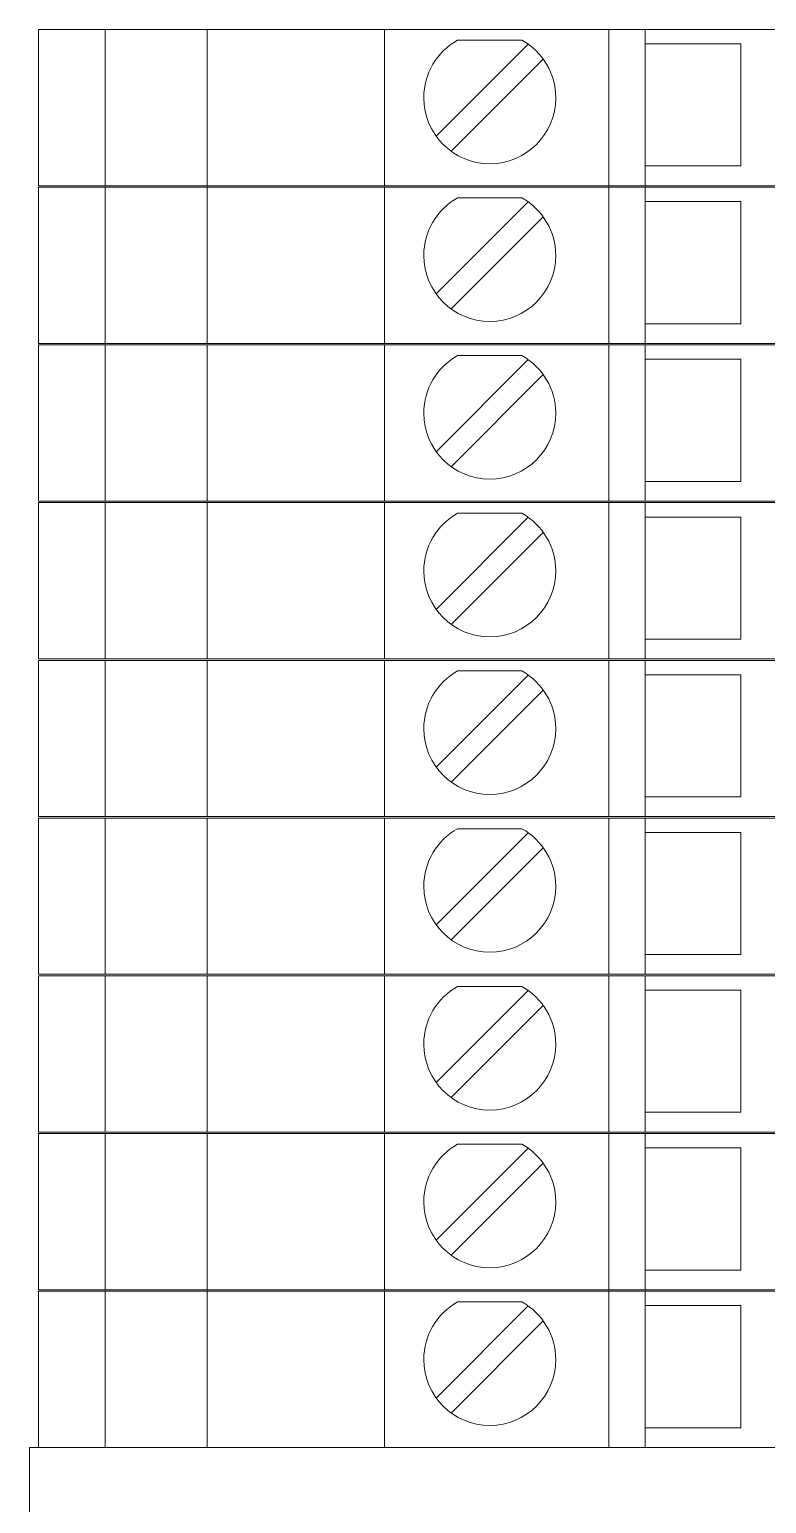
# Model space of a CAD drawing. Header units: millimetres. Extents: x 4962 to 7449, y 754 to 2938.
# Drawn here: x 5322.49 to 5346.79, y 1514.64 to 1563.24 of the extents above; entities that cross this region are included whole.
import ezdxf

# ---------------------------------------------------------------- set-up
doc = ezdxf.new("R2010")
doc.units = ezdxf.units.MM
doc.layers.add('000-PI-Oprema', color=30, linetype='Continuous', lineweight=5)
doc.layers.add('000-PI-ORMAR', color=2, linetype='Continuous')

msp = doc.modelspace()

# ---------------------------------------------------------------- linework, layer by layer
at = {"color": 0, "linetype": 'ByBlock', "lineweight": 0, "ltscale": 0.25}
msp.add_lwpolyline([(5322.492, 1516.493), (5322.492, 1509.143), (5371.092, 1509.143), (5371.092, 1516.493), (5322.492, 1516.493)], dxfattribs=at)
at = {"layer": '000-PI-Oprema', "color": 0, "linetype": 'ByBlock', "lineweight": 0}
for p, q in [((5322.492, 1516.493), (5322.492, 1509.143)), ((5371.092, 1516.493), (5322.492, 1516.493))]:
    msp.add_line(p, q, dxfattribs=at)
at = {"layer": '000-PI-ORMAR', "color": 0, "linetype": 'ByBlock', "lineweight": 0}
for p, q in [((5322.792, 1563.243), (5322.792, 1563.243)), ((5324.992, 1563.243), (5322.792, 1563.243)), ((5322.792, 1563.243), (5322.792, 1558.093)), ((5324.992, 1563.243), (5324.992, 1563.243)), ((5324.992, 1563.243), (5326.584, 1563.243)), ((5324.992, 1563.243), (5324.992, 1558.093)), ((5326.584, 1563.243), (5328.726, 1563.243)), ((5327.042, 1563.243), (5327.042, 1563.243)), ((5328.353, 1563.243), (5328.353, 1558.093)), ((5329.11, 1563.243), (5328.726, 1563.243)), ((5331.618, 1563.243), (5329.11, 1563.243)), ((5329.292, 1563.243), (5329.292, 1563.243)), ((5330.792, 1563.243), (5330.792, 1563.243)), ((5331.618, 1563.243), (5334.192, 1563.243)), ((5331.942, 1563.243), (5331.942, 1563.243)), ((5334.192, 1563.243), (5341.592, 1563.243)), ((5334.192, 1563.243), (5334.192, 1558.093)), ((5336.992, 1563.243), (5336.992, 1563.243)), ((5341.592, 1563.243), (5342.792, 1563.243)), ((5341.592, 1563.243), (5341.592, 1558.093)), ((5342.792, 1563.243), (5342.792, 1563.243)), ((5342.792, 1563.243), (5350.792, 1563.243)), ((5342.792, 1563.243), (5342.792, 1558.093)), ((5338.937, 1562.759), (5335.902, 1559.723)), ((5336.608, 1562.893), (5336.608, 1562.893)), ((5338.726, 1562.893), (5336.608, 1562.893)), ((5338.726, 1562.893), (5338.726, 1562.893)), ((5338.937, 1562.759), (5338.937, 1562.759)), ((5342.792, 1562.768), (5345.942, 1562.768)), ((5342.792, 1562.768), (5342.792, 1562.768)), ((5345.942, 1562.768), (5345.942, 1558.743)), ((5345.942, 1562.768), (5345.942, 1562.768)), ((5336.397, 1559.228), (5339.432, 1562.264)), ((5339.432, 1562.264), (5339.432, 1562.264)), ((5341.592, 1562.293), (5341.592, 1559.693)), ((5341.592, 1562.293), (5341.592, 1562.293)), ((5335.902, 1559.723), (5335.902, 1559.723)), ((5341.592, 1559.693), (5341.592, 1559.693)), ((5336.397, 1559.228), (5336.397, 1559.228)), ((5345.942, 1558.743), (5342.792, 1558.743)), ((5342.792, 1558.743), (5342.792, 1558.743)), ((5345.942, 1558.743), (5345.942, 1558.743)), ((5324.992, 1558.093), (5322.792, 1558.093)), ((5322.792, 1558.093), (5322.792, 1558.093)), ((5324.992, 1558.093), (5326.584, 1558.093)), ((5324.992, 1558.093), (5324.992, 1558.093)), ((5326.584, 1558.093), (5328.726, 1558.093)), ((5327.042, 1558.093), (5327.042, 1558.093)), ((5328.726, 1558.093), (5329.11, 1558.093)), ((5329.11, 1558.093), (5331.618, 1558.093)), ((5329.292, 1558.093), (5329.292, 1558.093)), ((5331.618, 1558.093), (5334.192, 1558.093)), ((5331.942, 1558.093), (5331.942, 1558.093)), ((5334.192, 1558.093), (5341.592, 1558.093)), ((5336.992, 1558.093), (5336.992, 1558.093)), ((5341.592, 1558.093), (5342.792, 1558.093)), ((5342.792, 1558.093), (5350.792, 1558.093)), ((5342.792, 1558.093), (5342.792, 1558.093)), ((5322.792, 1558.043), (5322.792, 1558.043)), ((5324.992, 1558.043), (5322.792, 1558.043)), ((5322.792, 1558.043), (5322.792, 1552.893)), ((5324.992, 1558.043), (5324.992, 1558.043)), ((5324.992, 1558.043), (5326.584, 1558.043)), ((5324.992, 1558.043), (5324.992, 1552.893)), ((5326.584, 1558.043), (5328.726, 1558.043)), ((5327.042, 1558.043), (5327.042, 1558.043)), ((5328.353, 1558.043), (5328.353, 1552.893)), ((5329.11, 1558.043), (5328.726, 1558.043)), ((5331.618, 1558.043), (5329.11, 1558.043)), ((5329.292, 1558.043), (5329.292, 1558.043)), ((5330.792, 1558.043), (5330.792, 1558.043)), ((5331.618, 1558.043), (5334.192, 1558.043)), ((5331.942, 1558.043), (5331.942, 1558.043)), ((5334.192, 1558.043), (5341.592, 1558.043)), ((5334.192, 1558.043), (5334.192, 1552.893)), ((5336.608, 1557.693), (5336.608, 1557.693)), ((5338.726, 1557.693), (5336.608, 1557.693)), ((5336.992, 1558.043), (5336.992, 1558.043)), ((5338.726, 1557.693), (5338.726, 1557.693)), ((5341.592, 1558.043), (5342.792, 1558.043)), ((5341.592, 1558.043), (5341.592, 1552.893)), ((5342.792, 1558.043), (5342.792, 1558.043)), ((5342.792, 1558.043), (5350.792, 1558.043)), ((5342.792, 1558.043), (5342.792, 1552.893)), ((5338.937, 1557.559), (5335.902, 1554.523)), ((5338.937, 1557.559), (5338.937, 1557.559)), ((5342.792, 1557.568), (5345.942, 1557.568)), ((5342.792, 1557.568), (5342.792, 1557.568)), ((5345.942, 1557.568), (5345.942, 1553.543)), ((5345.942, 1557.568), (5345.942, 1557.568)), ((5336.397, 1554.028), (5339.432, 1557.064)), ((5339.432, 1557.064), (5339.432, 1557.064)), ((5341.592, 1557.093), (5341.592, 1554.493)), ((5341.592, 1557.093), (5341.592, 1557.093)), ((5335.902, 1554.523), (5335.902, 1554.523)), ((5341.592, 1554.493), (5341.592, 1554.493)), ((5336.397, 1554.028), (5336.397, 1554.028)), ((5345.942, 1553.543), (5342.792, 1553.543)), ((5342.792, 1553.543), (5342.792, 1553.543)), ((5345.942, 1553.543), (5345.942, 1553.543)), ((5324.992, 1552.893), (5322.792, 1552.893)), ((5322.792, 1552.893), (5322.792, 1552.893)), ((5322.792, 1552.843), (5322.792, 1552.843)), ((5324.992, 1552.843), (5322.792, 1552.843)), ((5322.792, 1552.843), (5322.792, 1547.693)), ((5324.992, 1552.893), (5326.584, 1552.893)), ((5324.992, 1552.893), (5324.992, 1552.893)), ((5324.992, 1552.843), (5324.992, 1552.843)), ((5324.992, 1552.843), (5326.584, 1552.843)), ((5324.992, 1552.843), (5324.992, 1547.693)), ((5326.584, 1552.893), (5328.726, 1552.893)), ((5326.584, 1552.843), (5328.726, 1552.843)), ((5327.042, 1552.893), (5327.042, 1552.893)), ((5327.042, 1552.843), (5327.042, 1552.843)), ((5328.353, 1552.843), (5328.353, 1547.693)), ((5328.726, 1552.893), (5329.11, 1552.893)), ((5329.11, 1552.843), (5328.726, 1552.843)), ((5329.11, 1552.893), (5331.618, 1552.893)), ((5331.618, 1552.843), (5329.11, 1552.843)), ((5329.292, 1552.893), (5329.292, 1552.893)), ((5329.292, 1552.843), (5329.292, 1552.843)), ((5330.792, 1552.843), (5330.792, 1552.843)), ((5331.618, 1552.893), (5334.192, 1552.893)), ((5331.618, 1552.843), (5334.192, 1552.843)), ((5331.942, 1552.893), (5331.942, 1552.893)), ((5331.942, 1552.843), (5331.942, 1552.843)), ((5334.192, 1552.893), (5341.592, 1552.893)), ((5334.192, 1552.843), (5341.592, 1552.843)), ((5334.192, 1552.843), (5334.192, 1547.693)), ((5336.992, 1552.893), (5336.992, 1552.893)), ((5336.992, 1552.843), (5336.992, 1552.843)), ((5341.592, 1552.893), (5342.792, 1552.893)), ((5341.592, 1552.843), (5342.792, 1552.843)), ((5341.592, 1552.843), (5341.592, 1547.693)), ((5342.792, 1552.893), (5350.792, 1552.893)), ((5342.792, 1552.893), (5342.792, 1552.893)), ((5342.792, 1552.843), (5342.792, 1552.843)), ((5342.792, 1552.843), (5350.792, 1552.843)), ((5342.792, 1552.843), (5342.792, 1547.693)), ((5338.937, 1552.359), (5335.902, 1549.323)), ((5336.608, 1552.493), (5336.608, 1552.493)), ((5338.726, 1552.493), (5336.608, 1552.493)), ((5338.726, 1552.493), (5338.726, 1552.493)), ((5338.937, 1552.359), (5338.937, 1552.359)), ((5342.792, 1552.368), (5345.942, 1552.368)), ((5342.792, 1552.368), (5342.792, 1552.368)), ((5345.942, 1552.368), (5345.942, 1548.343)), ((5345.942, 1552.368), (5345.942, 1552.368)), ((5336.397, 1548.828), (5339.432, 1551.864)), ((5339.432, 1551.864), (5339.432, 1551.864)), ((5341.592, 1551.893), (5341.592, 1549.293)), ((5341.592, 1551.893), (5341.592, 1551.893)), ((5335.902, 1549.323), (5335.902, 1549.323)), ((5341.592, 1549.293), (5341.592, 1549.293)), ((5336.397, 1548.828), (5336.397, 1548.828)), ((5345.942, 1548.343), (5342.792, 1548.343)), ((5342.792, 1548.343), (5342.792, 1548.343)), ((5345.942, 1548.343), (5345.942, 1548.343)), ((5324.992, 1547.693), (5322.792, 1547.693)), ((5322.792, 1547.693), (5322.792, 1547.693)), ((5322.792, 1547.643), (5322.792, 1547.643)), ((5324.992, 1547.643), (5322.792, 1547.643)), ((5322.792, 1547.643), (5322.792, 1542.493)), ((5324.992, 1547.693), (5326.584, 1547.693)), ((5324.992, 1547.693), (5324.992, 1547.693)), ((5324.992, 1547.643), (5324.992, 1547.643)), ((5324.992, 1547.643), (5326.584, 1547.643)), ((5324.992, 1547.643), (5324.992, 1542.493)), ((5326.584, 1547.693), (5328.726, 1547.693)), ((5326.584, 1547.643), (5328.726, 1547.643)), ((5327.042, 1547.693), (5327.042, 1547.693)), ((5327.042, 1547.643), (5327.042, 1547.643)), ((5328.353, 1547.643), (5328.353, 1542.493)), ((5328.726, 1547.693), (5329.11, 1547.693)), ((5329.11, 1547.643), (5328.726, 1547.643)), ((5329.11, 1547.693), (5331.618, 1547.693)), ((5331.618, 1547.643), (5329.11, 1547.643)), ((5329.292, 1547.693), (5329.292, 1547.693)), ((5329.292, 1547.643), (5329.292, 1547.643)), ((5330.792, 1547.643), (5330.792, 1547.643)), ((5331.618, 1547.693), (5334.192, 1547.693)), ((5331.618, 1547.643), (5334.192, 1547.643)), ((5331.942, 1547.693), (5331.942, 1547.693)), ((5331.942, 1547.643), (5331.942, 1547.643)), ((5334.192, 1547.693), (5341.592, 1547.693)), ((5334.192, 1547.643), (5341.592, 1547.643)), ((5334.192, 1547.643), (5334.192, 1542.493)), ((5336.992, 1547.693), (5336.992, 1547.693)), ((5336.992, 1547.643), (5336.992, 1547.643)), ((5341.592, 1547.693), (5342.792, 1547.693)), ((5341.592, 1547.643), (5342.792, 1547.643)), ((5341.592, 1547.643), (5341.592, 1542.493)), ((5342.792, 1547.693), (5350.792, 1547.693)), ((5342.792, 1547.693), (5342.792, 1547.693)), ((5342.792, 1547.643), (5342.792, 1547.643)), ((5342.792, 1547.643), (5350.792, 1547.643)), ((5342.792, 1547.643), (5342.792, 1542.493)), ((5338.937, 1547.159), (5335.902, 1544.123)), ((5336.608, 1547.293), (5336.608, 1547.293)), ((5338.726, 1547.293), (5336.608, 1547.293)), ((5338.726, 1547.293), (5338.726, 1547.293)), ((5338.937, 1547.159), (5338.937, 1547.159)), ((5342.792, 1547.168), (5345.942, 1547.168)), ((5342.792, 1547.168), (5342.792, 1547.168)), ((5345.942, 1547.168), (5345.942, 1543.143)), ((5345.942, 1547.168), (5345.942, 1547.168)), ((5336.397, 1543.628), (5339.432, 1546.664)), ((5339.432, 1546.664), (5339.432, 1546.664)), ((5341.592, 1546.693), (5341.592, 1544.093)), ((5341.592, 1546.693), (5341.592, 1546.693)), ((5335.902, 1544.123), (5335.902, 1544.123)), ((5341.592, 1544.093), (5341.592, 1544.093)), ((5336.397, 1543.628), (5336.397, 1543.628)), ((5345.942, 1543.143), (5342.792, 1543.143)), ((5342.792, 1543.143), (5342.792, 1543.143)), ((5345.942, 1543.143), (5345.942, 1543.143)), ((5324.992, 1542.493), (5322.792, 1542.493)), ((5322.792, 1542.493), (5322.792, 1542.493)), ((5322.792, 1542.443), (5322.792, 1542.443)), ((5324.992, 1542.443), (5322.792, 1542.443)), ((5322.792, 1542.443), (5322.792, 1537.293)), ((5324.992, 1542.493), (5326.584, 1542.493)), ((5324.992, 1542.493), (5324.992, 1542.493)), ((5324.992, 1542.443), (5324.992, 1542.443)), ((5324.992, 1542.443), (5326.584, 1542.443)), ((5324.992, 1542.443), (5324.992, 1537.293)), ((5326.584, 1542.493), (5328.726, 1542.493)), ((5326.584, 1542.443), (5328.726, 1542.443)), ((5327.042, 1542.493), (5327.042, 1542.493)), ((5327.042, 1542.443), (5327.042, 1542.443)), ((5328.353, 1542.443), (5328.353, 1537.293)), ((5328.726, 1542.493), (5329.11, 1542.493)), ((5329.11, 1542.443), (5328.726, 1542.443)), ((5329.11, 1542.493), (5331.618, 1542.493)), ((5331.618, 1542.443), (5329.11, 1542.443)), ((5329.292, 1542.493), (5329.292, 1542.493)), ((5329.292, 1542.443), (5329.292, 1542.443)), ((5330.792, 1542.443), (5330.792, 1542.443)), ((5331.618, 1542.493), (5334.192, 1542.493)), ((5331.618, 1542.443), (5334.192, 1542.443)), ((5331.942, 1542.493), (5331.942, 1542.493)), ((5331.942, 1542.443), (5331.942, 1542.443)), ((5334.192, 1542.493), (5341.592, 1542.493)), ((5334.192, 1542.443), (5341.592, 1542.443)), ((5334.192, 1542.443), (5334.192, 1537.293)), ((5336.608, 1542.093), (5336.608, 1542.093)), ((5338.726, 1542.093), (5336.608, 1542.093)), ((5336.992, 1542.493), (5336.992, 1542.493)), ((5336.992, 1542.443), (5336.992, 1542.443)), ((5338.726, 1542.093), (5338.726, 1542.093)), ((5341.592, 1542.493), (5342.792, 1542.493)), ((5341.592, 1542.443), (5342.792, 1542.443)), ((5341.592, 1542.443), (5341.592, 1537.293)), ((5342.792, 1542.493), (5350.792, 1542.493)), ((5342.792, 1542.493), (5342.792, 1542.493)), ((5342.792, 1542.443), (5342.792, 1542.443)), ((5342.792, 1542.443), (5350.792, 1542.443)), ((5342.792, 1542.443), (5342.792, 1537.293)), ((5338.937, 1541.959), (5335.902, 1538.923)), ((5338.937, 1541.959), (5338.937, 1541.959)), ((5342.792, 1541.968), (5345.942, 1541.968)), ((5342.792, 1541.968), (5342.792, 1541.968)), ((5345.942, 1541.968), (5345.942, 1537.943)), ((5345.942, 1541.968), (5345.942, 1541.968)), ((5336.397, 1538.428), (5339.432, 1541.464)), ((5339.432, 1541.464), (5339.432, 1541.464)), ((5341.592, 1541.493), (5341.592, 1538.893)), ((5341.592, 1541.493), (5341.592, 1541.493)), ((5335.902, 1538.923), (5335.902, 1538.923)), ((5341.592, 1538.893), (5341.592, 1538.893)), ((5336.397, 1538.428), (5336.397, 1538.428)), ((5345.942, 1537.943), (5342.792, 1537.943)), ((5342.792, 1537.943), (5342.792, 1537.943)), ((5345.942, 1537.943), (5345.942, 1537.943)), ((5324.992, 1537.293), (5322.792, 1537.293)), ((5322.792, 1537.293), (5322.792, 1537.293)), ((5322.792, 1537.243), (5322.792, 1537.243)), ((5324.992, 1537.243), (5322.792, 1537.243)), ((5322.792, 1537.243), (5322.792, 1532.093)), ((5324.992, 1537.293), (5326.584, 1537.293)), ((5324.992, 1537.293), (5324.992, 1537.293)), ((5324.992, 1537.243), (5324.992, 1537.243)), ((5324.992, 1537.243), (5326.584, 1537.243)), ((5324.992, 1537.243), (5324.992, 1532.093)), ((5326.584, 1537.293), (5328.726, 1537.293)), ((5326.584, 1537.243), (5328.726, 1537.243)), ((5327.042, 1537.293), (5327.042, 1537.293)), ((5327.042, 1537.243), (5327.042, 1537.243)), ((5328.353, 1537.243), (5328.353, 1532.093)), ((5328.726, 1537.293), (5329.11, 1537.293)), ((5329.11, 1537.243), (5328.726, 1537.243)), ((5329.11, 1537.293), (5331.618, 1537.293)), ((5331.618, 1537.243), (5329.11, 1537.243)), ((5329.292, 1537.293), (5329.292, 1537.293)), ((5329.292, 1537.243), (5329.292, 1537.243)), ((5330.792, 1537.243), (5330.792, 1537.243)), ((5331.618, 1537.293), (5334.192, 1537.293)), ((5331.618, 1537.243), (5334.192, 1537.243)), ((5331.942, 1537.293), (5331.942, 1537.293)), ((5331.942, 1537.243), (5331.942, 1537.243)), ((5334.192, 1537.293), (5341.592, 1537.293)), ((5334.192, 1537.243), (5341.592, 1537.243)), ((5334.192, 1537.243), (5334.192, 1532.093)), ((5336.992, 1537.293), (5336.992, 1537.293)), ((5336.992, 1537.243), (5336.992, 1537.243)), ((5341.592, 1537.293), (5342.792, 1537.293)), ((5341.592, 1537.243), (5342.792, 1537.243)), ((5341.592, 1537.243), (5341.592, 1532.093)), ((5342.792, 1537.293), (5350.792, 1537.293)), ((5342.792, 1537.293), (5342.792, 1537.293)), ((5342.792, 1537.243), (5342.792, 1537.243)), ((5342.792, 1537.243), (5350.792, 1537.243)), ((5342.792, 1537.243), (5342.792, 1532.093)), ((5338.937, 1536.759), (5335.902, 1533.723)), ((5336.608, 1536.893), (5336.608, 1536.893)), ((5338.726, 1536.893), (5336.608, 1536.893)), ((5338.726, 1536.893), (5338.726, 1536.893)), ((5338.937, 1536.759), (5338.937, 1536.759)), ((5342.792, 1536.768), (5345.942, 1536.768)), ((5342.792, 1536.768), (5342.792, 1536.768)), ((5345.942, 1536.768), (5345.942, 1532.743)), ((5345.942, 1536.768), (5345.942, 1536.768)), ((5336.397, 1533.228), (5339.432, 1536.264)), ((5339.432, 1536.264), (5339.432, 1536.264)), ((5341.592, 1536.293), (5341.592, 1533.693)), ((5341.592, 1536.293), (5341.592, 1536.293)), ((5335.902, 1533.723), (5335.902, 1533.723)), ((5341.592, 1533.693), (5341.592, 1533.693)), ((5336.397, 1533.228), (5336.397, 1533.228)), ((5345.942, 1532.743), (5342.792, 1532.743)), ((5342.792, 1532.743), (5342.792, 1532.743)), ((5345.942, 1532.743), (5345.942, 1532.743)), ((5324.992, 1532.093), (5322.792, 1532.093)), ((5322.792, 1532.093), (5322.792, 1532.093)), ((5322.792, 1532.043), (5322.792, 1532.043)), ((5324.992, 1532.043), (5322.792, 1532.043)), ((5322.792, 1532.043), (5322.792, 1526.893)), ((5324.992, 1532.093), (5326.584, 1532.093)), ((5324.992, 1532.093), (5324.992, 1532.093)), ((5324.992, 1532.043), (5324.992, 1532.043)), ((5324.992, 1532.043), (5326.584, 1532.043)), ((5324.992, 1532.043), (5324.992, 1526.893)), ((5326.584, 1532.093), (5328.726, 1532.093)), ((5326.584, 1532.043), (5328.726, 1532.043)), ((5327.042, 1532.093), (5327.042, 1532.093)), ((5327.042, 1532.043), (5327.042, 1532.043)), ((5328.353, 1532.043), (5328.353, 1526.893)), ((5328.726, 1532.093), (5329.11, 1532.093)), ((5329.11, 1532.043), (5328.726, 1532.043)), ((5329.11, 1532.093), (5331.618, 1532.093)), ((5331.618, 1532.043), (5329.11, 1532.043)), ((5329.292, 1532.093), (5329.292, 1532.093)), ((5329.292, 1532.043), (5329.292, 1532.043)), ((5330.792, 1532.043), (5330.792, 1532.043)), ((5331.618, 1532.093), (5334.192, 1532.093)), ((5331.618, 1532.043), (5334.192, 1532.043)), ((5331.942, 1532.093), (5331.942, 1532.093)), ((5331.942, 1532.043), (5331.942, 1532.043)), ((5334.192, 1532.093), (5341.592, 1532.093)), ((5334.192, 1532.043), (5341.592, 1532.043)), ((5334.192, 1532.043), (5334.192, 1526.893)), ((5336.992, 1532.093), (5336.992, 1532.093)), ((5336.992, 1532.043), (5336.992, 1532.043)), ((5341.592, 1532.093), (5342.792, 1532.093)), ((5341.592, 1532.043), (5342.792, 1532.043)), ((5341.592, 1532.043), (5341.592, 1526.893)), ((5342.792, 1532.093), (5350.792, 1532.093)), ((5342.792, 1532.093), (5342.792, 1532.093)), ((5342.792, 1532.043), (5342.792, 1532.043)), ((5342.792, 1532.043), (5350.792, 1532.043)), ((5342.792, 1532.043), (5342.792, 1526.893)), ((5338.937, 1531.559), (5335.902, 1528.523)), ((5336.608, 1531.693), (5336.608, 1531.693)), ((5338.726, 1531.693), (5336.608, 1531.693)), ((5338.726, 1531.693), (5338.726, 1531.693)), ((5338.937, 1531.559), (5338.937, 1531.559)), ((5342.792, 1531.568), (5345.942, 1531.568)), ((5342.792, 1531.568), (5342.792, 1531.568)), ((5345.942, 1531.568), (5345.942, 1527.543)), ((5345.942, 1531.568), (5345.942, 1531.568)), ((5336.397, 1528.028), (5339.432, 1531.064)), ((5339.432, 1531.064), (5339.432, 1531.064)), ((5341.592, 1531.093), (5341.592, 1528.493)), ((5341.592, 1531.093), (5341.592, 1531.093)), ((5335.902, 1528.523), (5335.902, 1528.523)), ((5341.592, 1528.493), (5341.592, 1528.493)), ((5336.397, 1528.028), (5336.397, 1528.028)), ((5345.942, 1527.543), (5342.792, 1527.543)), ((5342.792, 1527.543), (5342.792, 1527.543)), ((5345.942, 1527.543), (5345.942, 1527.543)), ((5324.992, 1526.893), (5322.792, 1526.893)), ((5322.792, 1526.893), (5322.792, 1526.893)), ((5322.792, 1526.843), (5322.792, 1526.843)), ((5324.992, 1526.843), (5322.792, 1526.843)), ((5322.792, 1526.843), (5322.792, 1521.693)), ((5324.992, 1526.893), (5326.584, 1526.893)), ((5324.992, 1526.893), (5324.992, 1526.893)), ((5324.992, 1526.843), (5324.992, 1526.843)), ((5324.992, 1526.843), (5326.584, 1526.843)), ((5324.992, 1526.843), (5324.992, 1521.693)), ((5326.584, 1526.893), (5328.726, 1526.893)), ((5326.584, 1526.843), (5328.726, 1526.843)), ((5327.042, 1526.893), (5327.042, 1526.893)), ((5327.042, 1526.843), (5327.042, 1526.843)), ((5328.353, 1526.843), (5328.353, 1521.693)), ((5328.726, 1526.893), (5329.11, 1526.893)), ((5329.11, 1526.843), (5328.726, 1526.843)), ((5329.11, 1526.893), (5331.618, 1526.893)), ((5331.618, 1526.843), (5329.11, 1526.843)), ((5329.292, 1526.893), (5329.292, 1526.893)), ((5329.292, 1526.843), (5329.292, 1526.843)), ((5330.792, 1526.843), (5330.792, 1526.843)), ((5331.618, 1526.893), (5334.192, 1526.893)), ((5331.618, 1526.843), (5334.192, 1526.843)), ((5331.942, 1526.893), (5331.942, 1526.893)), ((5331.942, 1526.843), (5331.942, 1526.843)), ((5334.192, 1526.893), (5341.592, 1526.893)), ((5334.192, 1526.843), (5341.592, 1526.843)), ((5334.192, 1526.843), (5334.192, 1521.693)), ((5336.992, 1526.893), (5336.992, 1526.893)), ((5336.992, 1526.843), (5336.992, 1526.843)), ((5341.592, 1526.893), (5342.792, 1526.893)), ((5341.592, 1526.843), (5342.792, 1526.843)), ((5341.592, 1526.843), (5341.592, 1521.693)), ((5342.792, 1526.893), (5350.792, 1526.893)), ((5342.792, 1526.893), (5342.792, 1526.893)), ((5342.792, 1526.843), (5342.792, 1526.843)), ((5342.792, 1526.843), (5350.792, 1526.843)), ((5342.792, 1526.843), (5342.792, 1521.693)), ((5338.937, 1526.359), (5335.902, 1523.323)), ((5336.608, 1526.493), (5336.608, 1526.493)), ((5338.726, 1526.493), (5336.608, 1526.493)), ((5338.726, 1526.493), (5338.726, 1526.493)), ((5338.937, 1526.359), (5338.937, 1526.359)), ((5342.792, 1526.368), (5345.942, 1526.368)), ((5342.792, 1526.368), (5342.792, 1526.368)), ((5345.942, 1526.368), (5345.942, 1522.343)), ((5345.942, 1526.368), (5345.942, 1526.368)), ((5336.397, 1522.828), (5339.432, 1525.864)), ((5339.432, 1525.864), (5339.432, 1525.864)), ((5341.592, 1525.893), (5341.592, 1523.293)), ((5341.592, 1525.893), (5341.592, 1525.893)), ((5335.902, 1523.323), (5335.902, 1523.323)), ((5341.592, 1523.293), (5341.592, 1523.293)), ((5336.397, 1522.828), (5336.397, 1522.828)), ((5345.942, 1522.343), (5342.792, 1522.343)), ((5342.792, 1522.343), (5342.792, 1522.343)), ((5345.942, 1522.343), (5345.942, 1522.343)), ((5324.992, 1521.693), (5322.792, 1521.693)), ((5322.792, 1521.693), (5322.792, 1521.693)), ((5322.792, 1521.643), (5322.792, 1521.643)), ((5324.992, 1521.643), (5322.792, 1521.643)), ((5322.792, 1521.643), (5322.792, 1516.493)), ((5324.992, 1521.693), (5326.584, 1521.693)), ((5324.992, 1521.693), (5324.992, 1521.693)), ((5324.992, 1521.643), (5324.992, 1521.643)), ((5324.992, 1521.643), (5326.584, 1521.643)), ((5324.992, 1521.643), (5324.992, 1516.493)), ((5326.584, 1521.693), (5328.726, 1521.693)), ((5326.584, 1521.643), (5328.726, 1521.643)), ((5327.042, 1521.693), (5327.042, 1521.693)), ((5327.042, 1521.643), (5327.042, 1521.643)), ((5328.353, 1521.643), (5328.353, 1516.493)), ((5328.726, 1521.693), (5329.11, 1521.693)), ((5329.11, 1521.643), (5328.726, 1521.643)), ((5329.11, 1521.693), (5331.618, 1521.693)), ((5331.618, 1521.643), (5329.11, 1521.643)), ((5329.292, 1521.693), (5329.292, 1521.693)), ((5329.292, 1521.643), (5329.292, 1521.643)), ((5330.792, 1521.643), (5330.792, 1521.643)), ((5331.618, 1521.693), (5334.192, 1521.693)), ((5331.618, 1521.643), (5334.192, 1521.643)), ((5331.942, 1521.693), (5331.942, 1521.693)), ((5331.942, 1521.643), (5331.942, 1521.643)), ((5334.192, 1521.693), (5341.592, 1521.693)), ((5334.192, 1521.643), (5341.592, 1521.643)), ((5334.192, 1521.643), (5334.192, 1516.493)), ((5336.992, 1521.693), (5336.992, 1521.693)), ((5336.992, 1521.643), (5336.992, 1521.643)), ((5341.592, 1521.693), (5342.792, 1521.693)), ((5341.592, 1521.643), (5342.792, 1521.643)), ((5341.592, 1521.643), (5341.592, 1516.493)), ((5342.792, 1521.693), (5350.792, 1521.693)), ((5342.792, 1521.693), (5342.792, 1521.693)), ((5342.792, 1521.643), (5342.792, 1521.643)), ((5342.792, 1521.643), (5350.792, 1521.643)), ((5342.792, 1521.643), (5342.792, 1516.493)), ((5338.937, 1521.159), (5335.902, 1518.123)), ((5336.608, 1521.293), (5336.608, 1521.293)), ((5338.726, 1521.293), (5336.608, 1521.293)), ((5338.726, 1521.293), (5338.726, 1521.293)), ((5338.937, 1521.159), (5338.937, 1521.159)), ((5342.792, 1521.168), (5345.942, 1521.168)), ((5342.792, 1521.168), (5342.792, 1521.168)), ((5345.942, 1521.168), (5345.942, 1517.143)), ((5345.942, 1521.168), (5345.942, 1521.168)), ((5341.592, 1520.693), (5341.592, 1518.093)), ((5341.592, 1520.693), (5341.592, 1520.693)), ((5336.397, 1517.628), (5339.432, 1520.664)), ((5339.432, 1520.664), (5339.432, 1520.664)), ((5335.902, 1518.123), (5335.902, 1518.123)), ((5341.592, 1518.093), (5341.592, 1518.093)), ((5336.397, 1517.628), (5336.397, 1517.628)), ((5345.942, 1517.143), (5342.792, 1517.143)), ((5342.792, 1517.143), (5342.792, 1517.143)), ((5345.942, 1517.143), (5345.942, 1517.143)), ((5324.992, 1516.493), (5322.792, 1516.493)), ((5322.792, 1516.493), (5322.792, 1516.493)), ((5324.992, 1516.493), (5326.584, 1516.493)), ((5324.992, 1516.493), (5324.992, 1516.493)), ((5326.584, 1516.493), (5328.726, 1516.493)), ((5327.042, 1516.493), (5327.042, 1516.493)), ((5328.726, 1516.493), (5329.11, 1516.493)), ((5329.11, 1516.493), (5331.618, 1516.493)), ((5329.292, 1516.493), (5329.292, 1516.493)), ((5331.618, 1516.493), (5334.192, 1516.493)), ((5331.942, 1516.493), (5331.942, 1516.493)), ((5334.192, 1516.493), (5341.592, 1516.493)), ((5336.992, 1516.493), (5336.992, 1516.493)), ((5341.592, 1516.493), (5342.792, 1516.493)), ((5342.792, 1516.493), (5350.792, 1516.493)), ((5342.792, 1516.493), (5342.792, 1516.493))]:
    msp.add_line(p, q, dxfattribs=at)
for centre, start, end in [((5337.667, 1560.993), 119.1246, 180), ((5337.667, 1560.993), 0, 60.8754), ((5337.667, 1560.993), 180, 0), ((5337.667, 1555.793), 119.1246, 180), ((5337.667, 1555.793), 0, 60.8754), ((5337.667, 1555.793), 180, 0), ((5337.667, 1550.593), 119.1246, 180), ((5337.667, 1550.593), 0, 60.8754), ((5337.667, 1550.593), 180, 0), ((5337.667, 1545.393), 119.1246, 180), ((5337.667, 1545.393), 0, 60.8754), ((5337.667, 1545.393), 180, 0), ((5337.667, 1540.193), 119.1246, 180), ((5337.667, 1540.193), 0, 60.8754), ((5337.667, 1540.193), 180, 0), ((5337.667, 1534.993), 119.1246, 180), ((5337.667, 1534.993), 0, 60.8754), ((5337.667, 1534.993), 180, 0), ((5337.667, 1529.793), 119.1246, 180), ((5337.667, 1529.793), 0, 60.8754), ((5337.667, 1529.793), 180, 0), ((5337.667, 1524.593), 119.1246, 180), ((5337.667, 1524.593), 0, 60.8754), ((5337.667, 1524.593), 180, 0), ((5337.667, 1519.393), 119.1246, 180), ((5337.667, 1519.393), 0, 60.8754), ((5337.667, 1519.393), 180, 0)]:
    msp.add_arc(centre, 2.175, start, end, dxfattribs=at)

doc.saveas('drawing.dxf')
